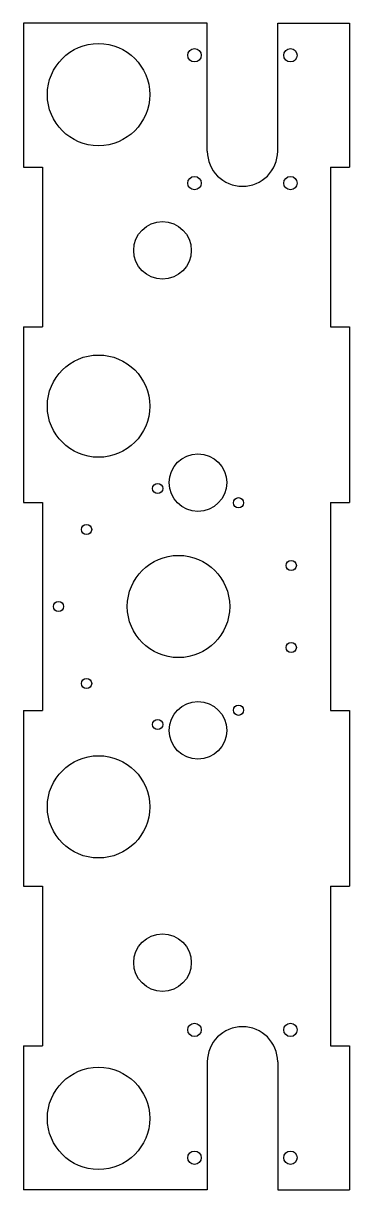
# Model space of a CAD drawing. Header units: millimetres. Extents: x 0 to 102, y -182 to 182.
import ezdxf

# ---------------------------------------------------------------- set-up
doc = ezdxf.new("R2010")
doc.units = ezdxf.units.MM
doc.layers.add('Binder001', color=7, linetype='CONTINUOUS')

msp = doc.modelspace()

# ---------------------------------------------------------------- linework, layer by layer
at = {"layer": 'Binder001'}
for p, q in [((57.5, 182.5, -75), (0, 182.5, -75)), ((0, 182.5, -75), (0, 137.5, -75)), ((57.5, 142.5, -75), (57.5, 182.5, -75)), ((79.5, 182.5, -75), (102, 182.5, -75)), ((79.5, 142.5, -75), (79.5, 182.5, -75)), ((102, 182.5, -75), (102, 137.5, -75)), ((0, 137.5, -75), (6, 137.5, -75)), ((6, 137.5, -75), (6, 87.5, -75)), ((96, 137.5, -75), (96, 87.5, -75)), ((96, 137.5, -75), (102, 137.5, -75)), ((0, 87.5, -75), (6, 87.5, -75)), ((0, 87.5, -75), (0, 32.5, -75)), ((96, 87.5, -75), (102, 87.5, -75)), ((102, 87.5, -75), (102, 32.5, -75)), ((0, 32.5, -75), (6, 32.5, -75)), ((6, 32.5, -75), (6, -32.5, -75)), ((96, 32.5, -75), (96, -32.5, -75)), ((96, 32.5, -75), (102, 32.5, -75)), ((0, -32.5, -75), (6, -32.5, -75)), ((0, -32.5, -75), (0, -87.5, -75)), ((96, -32.5, -75), (102, -32.5, -75)), ((102, -32.5, -75), (102, -87.5, -75)), ((0, -87.5, -75), (6, -87.5, -75)), ((6, -87.5, -75), (6, -137.5, -75)), ((96, -87.5, -75), (96, -137.5, -75)), ((96, -87.5, -75), (102, -87.5, -75)), ((0, -137.5, -75), (0, -182.5, -75)), ((0, -137.5, -75), (6, -137.5, -75)), ((96, -137.5, -75), (102, -137.5, -75)), ((102, -137.5, -75), (102, -182.5, -75)), ((57.5, -142.5, -75), (57.5, -182.5, -75)), ((79.5, -142.5, -75), (79.5, -182.5, -75)), ((57.5, -182.5, -75), (0, -182.5, -75)), ((79.5, -182.5, -75), (102, -182.5, -75))]:
    msp.add_line(p, q, dxfattribs=at)
for centre, radius in [((23.5, 160.2), 16), ((53.5, 172.5), 2.1), ((83.5, 172.5), 2.1), ((53.5, 132.5), 2.1), ((83.5, 132.5), 2.1), ((43.5, 111.45), 9), ((23.5, 62.6997), 16), ((54.5777, 38.7573), 9), ((41.9882, 36.9303), 1.6), ((67.25, 32.476), 1.6), ((19.7733, 24.1045), 1.6), ((48.5, 0), 16), ((83.7385, 12.8258), 1.6), ((11, 0), 1.6), ((83.7385, -12.8258), 1.6), ((19.7733, -24.1045), 1.6), ((54.5777, -38.7573), 9), ((67.25, -32.476), 1.6), ((41.9882, -36.9303), 1.6), ((23.5, -62.6997), 16), ((43.5, -111.45), 9), ((53.5, -132.5), 2.1), ((83.5, -132.5), 2.1), ((23.5, -160.2), 16), ((53.5, -172.5), 2.1), ((83.5, -172.5), 2.1)]:
    msp.add_circle(centre, radius, dxfattribs=at)
for centre, start, end in [((68.5, 142.5, -75), 180, 0), ((68.5, -142.5, -75), 0, 180)]:
    msp.add_arc(centre, 11, start, end, dxfattribs=at)

doc.saveas('drawing.dxf')
